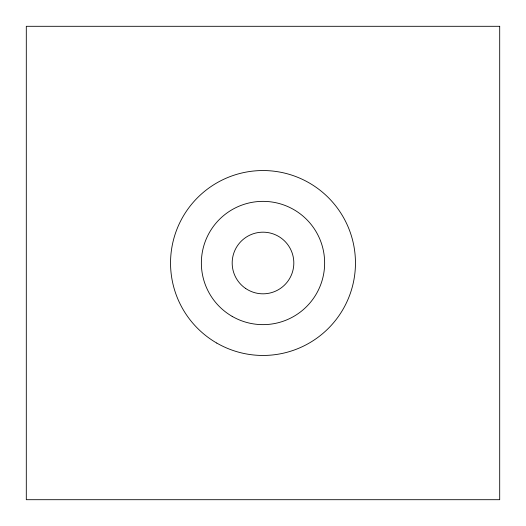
<?xml version="1.0" encoding="UTF-8"?>
<svg xmlns="http://www.w3.org/2000/svg" width="526" height="526" viewBox="0 0 526 526"><rect width="100%" height="100%" fill="white"/><g stroke="black" fill="none" stroke-linecap="round" stroke-linejoin="round"><path stroke-width="0.79" d="M499.7 26.3L26.3 26.3L26.3 499.7L499.7 499.7L499.7 26.3M232.183 316.382A61.641 61.641 0 0 0 324.641 263A61.641 61.641 0 0 0 232.183 209.618A61.641 61.641 0 0 0 232.183 316.382M245.727 288.524A30.817 30.817 0 0 0 293.745 265.196A30.817 30.817 0 0 0 249.534 235.28A30.817 30.817 0 0 0 245.727 288.524M216.771 343.07A92.458 92.458 0 0 0 355.458 263A92.458 92.458 0 0 0 216.771 182.93A92.458 92.458 0 0 0 216.771 343.07"/></g></svg>
